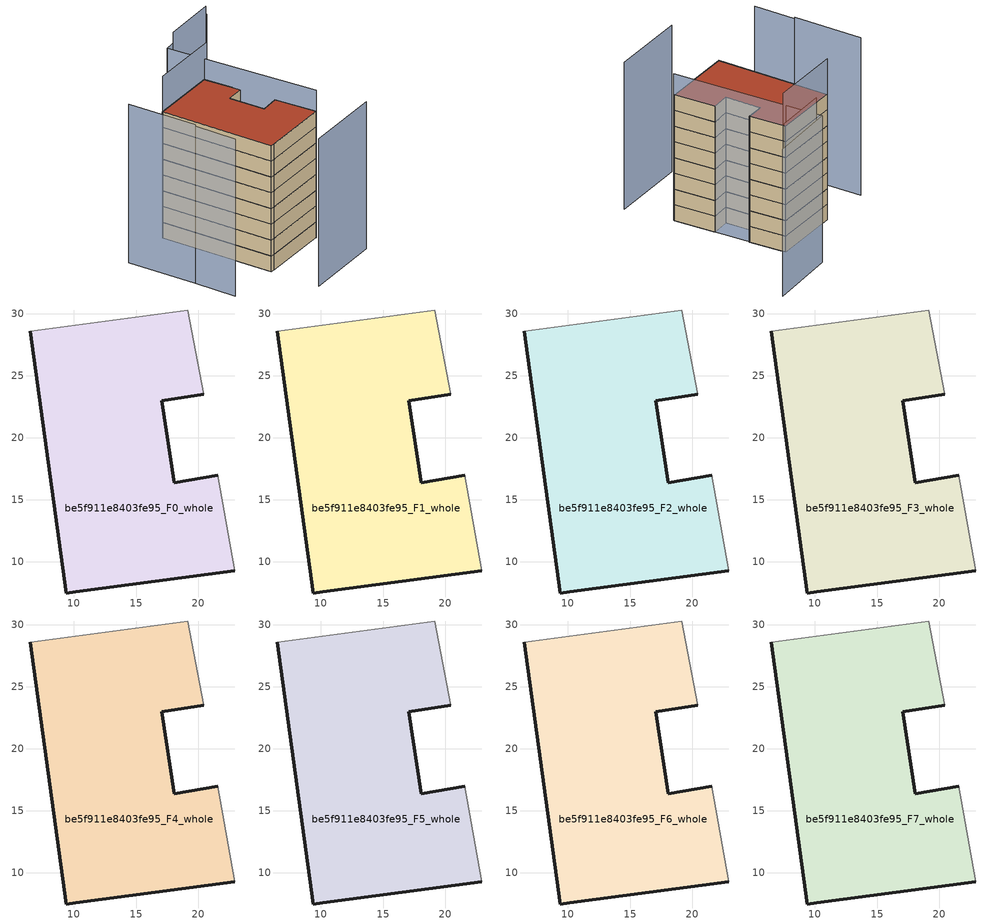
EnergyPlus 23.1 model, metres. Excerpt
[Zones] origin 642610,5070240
be5f911e8403fe95_F0_whole
 floor ground (EU_floor_Construction): 22.97,9.28 21.57,16.99 18.07,16.39 17.07,22.99 20.47,23.49 19.17,30.3 6.46,28.6 9.36,7.48 10.16,7.58 z0
 wall outside (EU_wall_Construction): 20.47,23.49 17.07,22.99 18.07,16.39 21.57,16.99 / 22.97,9.28 10.16,7.58 9.36,7.48 6.46,28.6 z0:3
 wall adiabatic (EU_wall_Construction): 21.57,16.99 22.97,9.28 / 6.46,28.6 19.17,30.3 20.47,23.49 z0:3
be5f911e8403fe95_F1_whole
 floor to be5f911e8403fe95_F0_whole (EU_floor_Construction): 22.97,9.28 21.57,16.99 18.07,16.39 17.07,22.99 20.47,23.49 19.17,30.3 6.46,28.6 9.36,7.48 10.16,7.58 z3
 wall outside (EU_wall_Construction): 20.47,23.49 17.07,22.99 18.07,16.39 21.57,16.99 / 22.97,9.28 10.16,7.58 9.36,7.48 6.46,28.6 z3:6
 wall adiabatic (EU_wall_Construction): 21.57,16.99 22.97,9.28 / 6.46,28.6 19.17,30.3 20.47,23.49 z3:6
be5f911e8403fe95_F2_whole
 floor to be5f911e8403fe95_F1_whole (EU_floor_Construction): 22.97,9.28 21.57,16.99 18.07,16.39 17.07,22.99 20.47,23.49 19.17,30.3 6.46,28.6 9.36,7.48 10.16,7.58 z6
 wall outside (EU_wall_Construction): 20.47,23.49 17.07,22.99 18.07,16.39 21.57,16.99 / 22.97,9.28 10.16,7.58 9.36,7.48 6.46,28.6 z6:9
 wall adiabatic (EU_wall_Construction): 21.57,16.99 22.97,9.28 / 6.46,28.6 19.17,30.3 20.47,23.49 z6:9
be5f911e8403fe95_F3_whole
 floor to be5f911e8403fe95_F2_whole (EU_floor_Construction): 22.97,9.28 21.57,16.99 18.07,16.39 17.07,22.99 20.47,23.49 19.17,30.3 6.46,28.6 9.36,7.48 10.16,7.58 z9
 wall outside (EU_wall_Construction): 20.47,23.49 17.07,22.99 18.07,16.39 21.57,16.99 / 22.97,9.28 10.16,7.58 9.36,7.48 6.46,28.6 z9:12
 wall adiabatic (EU_wall_Construction): 21.57,16.99 22.97,9.28 / 6.46,28.6 19.17,30.3 20.47,23.49 z9:12
be5f911e8403fe95_F4_whole
 floor to be5f911e8403fe95_F3_whole (EU_floor_Construction): 22.97,9.28 21.57,16.99 18.07,16.39 17.07,22.99 20.47,23.49 19.17,30.3 6.46,28.6 9.36,7.48 10.16,7.58 z12
 wall outside (EU_wall_Construction): 20.47,23.49 17.07,22.99 18.07,16.39 21.57,16.99 / 22.97,9.28 10.16,7.58 9.36,7.48 6.46,28.6 z12:15
 wall adiabatic (EU_wall_Construction): 21.57,16.99 22.97,9.28 / 6.46,28.6 19.17,30.3 20.47,23.49 z12:15
be5f911e8403fe95_F5_whole
 floor to be5f911e8403fe95_F4_whole (EU_floor_Construction): 22.97,9.28 21.57,16.99 18.07,16.39 17.07,22.99 20.47,23.49 19.17,30.3 6.46,28.6 9.36,7.48 10.16,7.58 z15
 wall outside (EU_wall_Construction): 20.47,23.49 17.07,22.99 18.07,16.39 21.57,16.99 / 22.97,9.28 10.16,7.58 9.36,7.48 6.46,28.6 z15:18
 wall adiabatic (EU_wall_Construction): 21.57,16.99 22.97,9.28 / 6.46,28.6 19.17,30.3 20.47,23.49 z15:18
be5f911e8403fe95_F6_whole
 floor to be5f911e8403fe95_F5_whole (EU_floor_Construction): 22.97,9.28 21.57,16.99 18.07,16.39 17.07,22.99 20.47,23.49 19.17,30.3 6.46,28.6 9.36,7.48 10.16,7.58 z18
 wall outside (EU_wall_Construction): 20.47,23.49 17.07,22.99 18.07,16.39 21.57,16.99 / 22.97,9.28 10.16,7.58 9.36,7.48 6.46,28.6 z18:21
 wall adiabatic (EU_wall_Construction): 21.57,16.99 22.97,9.28 / 6.46,28.6 19.17,30.3 20.47,23.49 z18:21
be5f911e8403fe95_F7_whole
 floor to be5f911e8403fe95_F6_whole (EU_floor_Construction): 22.97,9.28 21.57,16.99 18.07,16.39 17.07,22.99 20.47,23.49 19.17,30.3 6.46,28.6 9.36,7.48 10.16,7.58 z21
 wall outside (EU_wall_Construction): 20.47,23.49 17.07,22.99 18.07,16.39 21.57,16.99 / 22.97,9.28 10.16,7.58 9.36,7.48 6.46,28.6 z21:24
 wall adiabatic (EU_wall_Construction): 21.57,16.99 22.97,9.28 / 6.46,28.6 19.17,30.3 20.47,23.49 z21:24
 roof outside (EU_roof_Construction): 19.17,30.3 20.47,23.49 17.07,22.99 18.07,16.39 21.57,16.99 22.97,9.28 10.16,7.58 9.36,7.48 6.46,28.6 z24
shading: 10.66,-1.64 25.33,0.44 / 22.97,9.19 17.93,37.15 / 17.93,37.15 30.83,39.47 z0:28; 19.94,30.4 6.47,28.57 z0:30.7; 28.48,37.8 18.25,36.14 z0:31.2; -1.65,14.69 -0.69,6.84 z0:29.8; -3.47,27.51 -1.65,14.69 z0:30.1
[Building]
EU S2 Campaign: North Axis=0; Terrain=City; Solar Distribution=FullExterior
[Site:Location]
Lyon-Bron: Latitude=45.75; Longitude=5; Time Zone=1; Elevation=198
[SizingPeriod:WeatherFileDays]
AnnualSizingPeriod: Begin Month=1; Begin Day of Month=1; End Month=12; End Day of Month=31; Day of Week for Start Day=Monday; Use Weather File Daylight Saving Period=No; Use Weather File Rain and Snow Indicators=No
[MATERIAL]
EU_InternalMass_Material: Roughness=MediumRough; Thickness=0.1; Conductivity=1; Density=1800; Specific Heat=900; Thermal Absorptance=0.9; Solar Absorptance=0.7; Visible Absorptance=0.7
[MATERIAL:NOMASS] Roughness=MediumRough; Thermal Absorptance=0.9; Solar Absorptance=0.7; Visible Absorptance=0.7
Name | Thermal Resistance
EU_wall_NoMass | 0.776494
EU_roof_NoMass | 0.486893
EU_floor_NoMass | 0.421597
[CONSTRUCTION]
EU_wall_Construction: EU_wall_NoMass
EU_roof_Construction: EU_roof_NoMass
EU_floor_Construction: EU_floor_NoMass
EU_InternalMass_Construction: EU_InternalMass_Material
[ZONE] Type=1; Multiplier=1; Ceiling Height=autocalculate; Floor Area=autocalculate; Part of Total Floor Area=Yes
Name | Volume
be5f911e8403fe95_F0_whole | 780.984
be5f911e8403fe95_F1_whole; be5f911e8403fe95_F2_whole; be5f911e8403fe95_F3_whole; be5f911e8403fe95_F4_whole; be5f911e8403fe95_F5_whole; be5f911e8403fe95_F6_whole; be5f911e8403fe95_F7_whole | 780.986
[INTERNALMASS] Construction=EU_InternalMass_Construction; Surface Area=260.329
Name | Zone or ZoneList
be5f911e8403fe95_F0_whole_EU_InternalMass | be5f911e8403fe95_F0_whole
be5f911e8403fe95_F1_whole_EU_InternalMass | be5f911e8403fe95_F1_whole
be5f911e8403fe95_F2_whole_EU_InternalMass | be5f911e8403fe95_F2_whole
be5f911e8403fe95_F3_whole_EU_InternalMass | be5f911e8403fe95_F3_whole
be5f911e8403fe95_F4_whole_EU_InternalMass | be5f911e8403fe95_F4_whole
be5f911e8403fe95_F5_whole_EU_InternalMass | be5f911e8403fe95_F5_whole
be5f911e8403fe95_F6_whole_EU_InternalMass | be5f911e8403fe95_F6_whole
be5f911e8403fe95_F7_whole_EU_InternalMass | be5f911e8403fe95_F7_whole
[OTHEREQUIPMENT] Fuel Type=Electricity; Design Level Calculation Method=Watts/Area; Power per Zone Floor Area=1; Fraction Latent=0; Fraction Radiant=0; Fraction Lost=0; Carbon Dioxide Generation Rate=0; EndUse Subcategory=EU_Step8_InternalGains
Name | Zone or ZoneList or Space or SpaceList | Schedule
EU_Step8_InternalGain_be5f911e8403fe95_F0_whole_f000 | be5f911e8403fe95_F0_whole | EU_Step8_GainSchedule_be5f911e8403fe95_F0_whole_f000
EU_Step8_InternalGain_be5f911e8403fe95_F1_whole_f000 | be5f911e8403fe95_F1_whole | EU_Step8_GainSchedule_be5f911e8403fe95_F1_whole_f000
EU_Step8_InternalGain_be5f911e8403fe95_F2_whole_f000 | be5f911e8403fe95_F2_whole | EU_Step8_GainSchedule_be5f911e8403fe95_F2_whole_f000
EU_Step8_InternalGain_be5f911e8403fe95_F3_whole_f000 | be5f911e8403fe95_F3_whole | EU_Step8_GainSchedule_be5f911e8403fe95_F3_whole_f000
EU_Step8_InternalGain_be5f911e8403fe95_F4_whole_f000 | be5f911e8403fe95_F4_whole | EU_Step8_GainSchedule_be5f911e8403fe95_F4_whole_f000
EU_Step8_InternalGain_be5f911e8403fe95_F5_whole_f000 | be5f911e8403fe95_F5_whole | EU_Step8_GainSchedule_be5f911e8403fe95_F5_whole_f000
EU_Step8_InternalGain_be5f911e8403fe95_F6_whole_f000 | be5f911e8403fe95_F6_whole | EU_Step8_GainSchedule_be5f911e8403fe95_F6_whole_f000
EU_Step8_InternalGain_be5f911e8403fe95_F7_whole_f000 | be5f911e8403fe95_F7_whole | EU_Step8_GainSchedule_be5f911e8403fe95_F7_whole_f000
[ZONEVENTILATION:DESIGNFLOWRATE] Schedule=EU_AlwaysOn; Design Flow Rate Calculation Method=AirChanges/Hour; Air Changes per Hour=0.693814; Ventilation Type=Natural; Fan Pressure Rise=0; Fan Total Efficiency=1; Constant Term Coefficient=1; Temperature Term Coefficient=0; Velocity Term Coefficient=0; Velocity Squared Term Coefficient=0; Minimum Indoor Temperature=-100; Maximum Indoor Temperature=100; Delta Temperature=-100; Minimum Outdoor Temperature=-100; Maximum Outdoor Temperature=100; Maximum Wind Speed=40
Name | Zone or ZoneList or Space or SpaceList
EU_ConstantAir_be5f911e8403fe95_F0_whole | be5f911e8403fe95_F0_whole
EU_ConstantAir_be5f911e8403fe95_F1_whole | be5f911e8403fe95_F1_whole
EU_ConstantAir_be5f911e8403fe95_F2_whole | be5f911e8403fe95_F2_whole
EU_ConstantAir_be5f911e8403fe95_F3_whole | be5f911e8403fe95_F3_whole
EU_ConstantAir_be5f911e8403fe95_F4_whole | be5f911e8403fe95_F4_whole
EU_ConstantAir_be5f911e8403fe95_F5_whole | be5f911e8403fe95_F5_whole
EU_ConstantAir_be5f911e8403fe95_F6_whole | be5f911e8403fe95_F6_whole
EU_ConstantAir_be5f911e8403fe95_F7_whole | be5f911e8403fe95_F7_whole
[HVACTEMPLATE:THERMOSTAT] Constant Heating Setpoint=20; Constant Cooling Setpoint=50
EU_HeatOnly_be5f911e8403fe95_F0_whole; EU_HeatOnly_be5f911e8403fe95_F1_whole; EU_HeatOnly_be5f911e8403fe95_F2_whole; EU_HeatOnly_be5f911e8403fe95_F3_whole; EU_HeatOnly_be5f911e8403fe95_F4_whole; EU_HeatOnly_be5f911e8403fe95_F5_whole; EU_HeatOnly_be5f911e8403fe95_F6_whole; EU_HeatOnly_be5f911e8403fe95_F7_whole
[HVACTEMPLATE:ZONE:IDEALLOADSAIRSYSTEM] System Availability Schedule=EU_AlwaysOn; Maximum Heating Supply Air Temperature=50; Minimum Cooling Supply Air Temperature=13; Maximum Heating Supply Air Humidity Ratio=0.0156; Minimum Cooling Supply Air Humidity Ratio=0.0077; Heating Limit=NoLimit; Cooling Limit=NoLimit; Heating Availability Schedule=EU_AlwaysOn; Cooling Availability Schedule=EU_CoolingOff; Dehumidification Control Type=ConstantSensibleHeatRatio; Cooling Sensible Heat Ratio=0.7; Dehumidification Setpoint=60; Humidification Control Type=None; Humidification Setpoint=30; Outdoor Air Method=None; Outdoor Air Flow Rate per Person=0.00944; Outdoor Air Flow Rate per Zone Floor Area=0; Outdoor Air Flow Rate per Zone=0; Demand Controlled Ventilation Type=None; Outdoor Air Economizer Type=NoEconomizer; Heat Recovery Type=None; Sensible Heat Recovery Effectiveness=0.7; Latent Heat Recovery Effectiveness=0.65
Name | Template Thermostat
be5f911e8403fe95_F0_whole | EU_HeatOnly_be5f911e8403fe95_F0_whole
be5f911e8403fe95_F1_whole | EU_HeatOnly_be5f911e8403fe95_F1_whole
be5f911e8403fe95_F2_whole | EU_HeatOnly_be5f911e8403fe95_F2_whole
be5f911e8403fe95_F3_whole | EU_HeatOnly_be5f911e8403fe95_F3_whole
be5f911e8403fe95_F4_whole | EU_HeatOnly_be5f911e8403fe95_F4_whole
be5f911e8403fe95_F5_whole | EU_HeatOnly_be5f911e8403fe95_F5_whole
be5f911e8403fe95_F6_whole | EU_HeatOnly_be5f911e8403fe95_F6_whole
be5f911e8403fe95_F7_whole | EU_HeatOnly_be5f911e8403fe95_F7_whole
[SIZING:ZONE] Zone Cooling Design Supply Air Temperature Input Method=SupplyAirTemperature; Zone Cooling Design Supply Air Temperature=13; Zone Heating Design Supply Air Temperature Input Method=SupplyAirTemperature; Zone Heating Design Supply Air Temperature=50; Zone Cooling Design Supply Air Humidity Ratio=0.008; Zone Heating Design Supply Air Humidity Ratio=0.008; Cooling Design Air Flow Method=DesignDay; Cooling Design Air Flow Rate=0; Cooling Minimum Air Flow per Zone Floor Area=0.000762; Cooling Minimum Air Flow=0; Cooling Minimum Air Flow Fraction=0.2; Heating Design Air Flow Method=DesignDay; Heating Design Air Flow Rate=0; Heating Maximum Air Flow per Zone Floor Area=0.002032; Heating Maximum Air Flow=0.141576; Heating Maximum Air Flow Fraction=0.3; Account for Dedicated Outdoor Air System=No; Dedicated Outdoor Air System Control Strategy=NeutralSupplyAir; Dedicated Outdoor Air Low Setpoint Temperature for Design=autosize; Dedicated Outdoor Air High Setpoint Temperature for Design=autosize; Zone Load Sizing Method=Sensible Load Only No Latent Load; Zone Latent Cooling Design Supply Air Humidity Ratio Input Method=HumidityRatioDifference; Zone Cooling Design Supply Air Humidity Ratio Difference=0.005; Zone Latent Heating Design Supply Air Humidity Ratio Input Method=HumidityRatioDifference; Zone Humidification Design Supply Air Humidity Ratio Difference=0.005
be5f911e8403fe95_F0_whole; be5f911e8403fe95_F1_whole; be5f911e8403fe95_F2_whole; be5f911e8403fe95_F3_whole; be5f911e8403fe95_F4_whole; be5f911e8403fe95_F5_whole; be5f911e8403fe95_F6_whole; be5f911e8403fe95_F7_whole
[SCHEDULE:CONSTANT]
Name | Hourly Value
EU_AlwaysOn | 1
EU_CoolingOff | 0
[SCHEDULE:FILE] Column Number=1; Rows to Skip at Top=0; Number of Hours of Data=8760; Column Separator=Comma; Interpolate to Timestep=No; Minutes per Item=60; Adjust Schedule for Daylight Savings=Yes
Name | File
EU_Step8_GainSchedule_be5f911e8403fe95_F0_whole_f000 | ../../schedules/be5f911e8403fe95/be5f911e8403fe95_F0_whole_f000_gain.csv
EU_Step8_GainSchedule_be5f911e8403fe95_F1_whole_f000 | ../../schedules/be5f911e8403fe95/be5f911e8403fe95_F1_whole_f000_gain.csv
EU_Step8_GainSchedule_be5f911e8403fe95_F2_whole_f000 | ../../schedules/be5f911e8403fe95/be5f911e8403fe95_F2_whole_f000_gain.csv
EU_Step8_GainSchedule_be5f911e8403fe95_F3_whole_f000 | ../../schedules/be5f911e8403fe95/be5f911e8403fe95_F3_whole_f000_gain.csv
EU_Step8_GainSchedule_be5f911e8403fe95_F4_whole_f000 | ../../schedules/be5f911e8403fe95/be5f911e8403fe95_F4_whole_f000_gain.csv
EU_Step8_GainSchedule_be5f911e8403fe95_F5_whole_f000 | ../../schedules/be5f911e8403fe95/be5f911e8403fe95_F5_whole_f000_gain.csv
EU_Step8_GainSchedule_be5f911e8403fe95_F6_whole_f000 | ../../schedules/be5f911e8403fe95/be5f911e8403fe95_F6_whole_f000_gain.csv
EU_Step8_GainSchedule_be5f911e8403fe95_F7_whole_f000 | ../../schedules/be5f911e8403fe95/be5f911e8403fe95_F7_whole_f000_gain.csv
